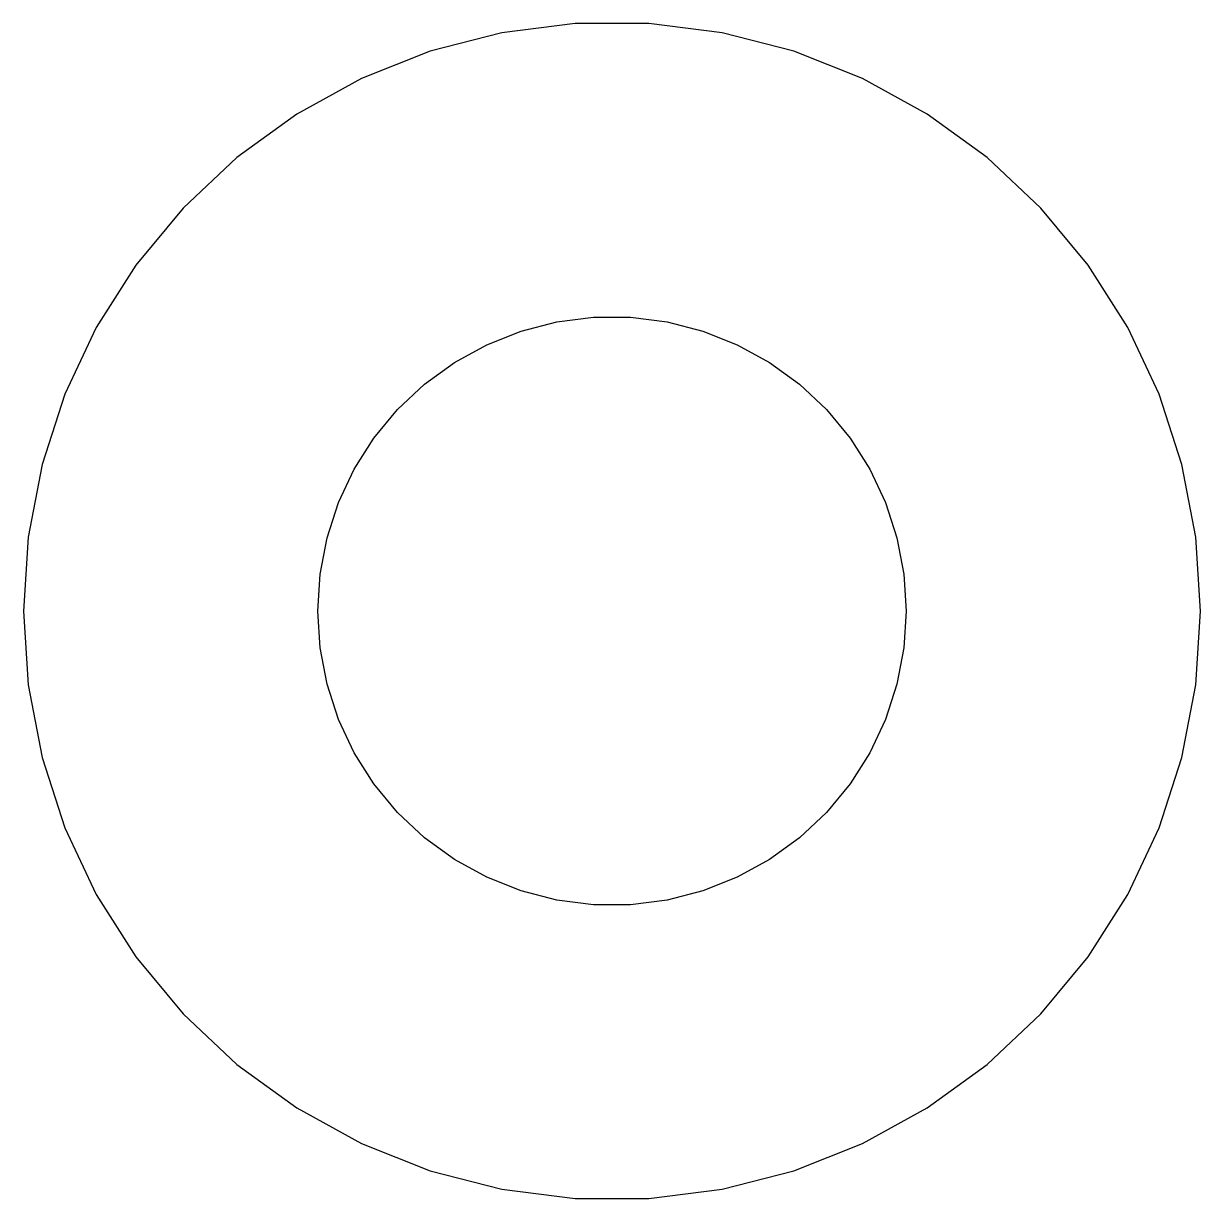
# Model space of a CAD drawing. Header units: metres. Extents: x -7 to 7, y 17 to 31.
import ezdxf

# ---------------------------------------------------------------- set-up
doc = ezdxf.new("R2010")
doc.units = ezdxf.units.M

msp = doc.modelspace()

# ---------------------------------------------------------------- linework, layer by layer
for p, q in [((-0.439529, 30.9862), (-1.31166, 30.876)), ((0.439529, 30.9862), (-0.439529, 30.9862)), ((1.31166, 30.876), (0.439529, 30.9862)), ((-1.31166, 30.876), (-2.16312, 30.6574)), ((2.16312, 30.6574), (1.31166, 30.876)), ((-2.16312, 30.6574), (-2.98045, 30.3338)), ((2.98045, 30.3338), (2.16312, 30.6574)), ((-2.98045, 30.3338), (-3.75078, 29.9103)), ((3.75078, 29.9103), (2.98045, 30.3338)), ((-3.75078, 29.9103), (-4.46196, 29.3936)), ((4.46196, 29.3936), (3.75078, 29.9103)), ((-4.46196, 29.3936), (-5.10277, 28.7918)), ((5.10277, 28.7918), (4.46196, 29.3936)), ((-5.10277, 28.7918), (-5.66312, 28.1145)), ((5.66312, 28.1145), (5.10277, 28.7918)), ((-5.66312, 28.1145), (-6.13414, 27.3723)), ((6.13414, 27.3723), (5.66312, 28.1145)), ((-0.655823, 27.438), (-0.219757, 27.4931)), ((-0.219757, 27.4931), (0.219757, 27.4931)), ((0.219757, 27.4931), (0.655823, 27.438)), ((-6.13414, 27.3723), (-6.50842, 26.5769)), ((-1.49022, 27.1669), (-1.08156, 27.3287)), ((-1.08156, 27.3287), (-0.655823, 27.438)), ((0.655823, 27.438), (1.08156, 27.3287)), ((1.08156, 27.3287), (1.49022, 27.1669)), ((6.50842, 26.5769), (6.13414, 27.3723)), ((-1.87538, 26.9551), (-1.49022, 27.1669)), ((1.49022, 27.1669), (1.87538, 26.9551)), ((-2.23097, 26.6968), (-1.87538, 26.9551)), ((1.87538, 26.9551), (2.23097, 26.6968)), ((-2.55138, 26.3959), (-2.23097, 26.6968)), ((2.23097, 26.6968), (2.55138, 26.3959)), ((-6.50842, 26.5769), (-6.78008, 25.7408)), ((6.78008, 25.7408), (6.50842, 26.5769)), ((-2.83156, 26.0572), (-2.55138, 26.3959)), ((2.55138, 26.3959), (2.83156, 26.0572)), ((-3.06706, 25.6861), (-2.83156, 26.0572)), ((2.83156, 26.0572), (3.06706, 25.6861)), ((-6.78008, 25.7408), (-6.94479, 24.8773)), ((-3.25421, 25.2884), (-3.06706, 25.6861)), ((3.06706, 25.6861), (3.25421, 25.2884)), ((6.94479, 24.8773), (6.78008, 25.7408)), ((-3.39003, 24.8704), (-3.25421, 25.2884)), ((3.25421, 25.2884), (3.39003, 24.8704)), ((-6.94479, 24.8773), (-7, 24)), ((-3.4724, 24.4387), (-3.39003, 24.8704)), ((3.39003, 24.8704), (3.4724, 24.4387)), ((7, 24), (6.94479, 24.8773)), ((-3.5, 24), (-3.4724, 24.4387)), ((3.4724, 24.4387), (3.5, 24)), ((-7, 24), (-6.94479, 23.1227)), ((-3.4724, 23.5613), (-3.5, 24)), ((3.5, 24), (3.4724, 23.5613)), ((6.94479, 23.1227), (7, 24)), ((-3.39003, 23.1296), (-3.4724, 23.5613)), ((3.4724, 23.5613), (3.39003, 23.1296)), ((-6.94479, 23.1227), (-6.78008, 22.2592)), ((-3.25421, 22.7116), (-3.39003, 23.1296)), ((3.39003, 23.1296), (3.25421, 22.7116)), ((6.78008, 22.2592), (6.94479, 23.1227)), ((-3.06706, 22.3139), (-3.25421, 22.7116)), ((3.25421, 22.7116), (3.06706, 22.3139)), ((-2.83156, 21.9428), (-3.06706, 22.3139)), ((3.06706, 22.3139), (2.83156, 21.9428)), ((-6.78008, 22.2592), (-6.50842, 21.4231)), ((6.50842, 21.4231), (6.78008, 22.2592)), ((-2.55138, 21.6041), (-2.83156, 21.9428)), ((2.83156, 21.9428), (2.55138, 21.6041)), ((-2.23097, 21.3032), (-2.55138, 21.6041)), ((2.55138, 21.6041), (2.23097, 21.3032)), ((-6.50842, 21.4231), (-6.13414, 20.6277)), ((6.13414, 20.6277), (6.50842, 21.4231)), ((-1.87538, 21.0449), (-2.23097, 21.3032)), ((2.23097, 21.3032), (1.87538, 21.0449)), ((-1.49022, 20.8331), (-1.87538, 21.0449)), ((1.87538, 21.0449), (1.49022, 20.8331)), ((-1.08156, 20.6713), (-1.49022, 20.8331)), ((1.49022, 20.8331), (1.08156, 20.6713)), ((-6.13414, 20.6277), (-5.66312, 19.8855)), ((-0.655823, 20.562), (-1.08156, 20.6713)), ((1.08156, 20.6713), (0.655823, 20.562)), ((5.66312, 19.8855), (6.13414, 20.6277)), ((-0.219757, 20.5069), (-0.655823, 20.562)), ((0.219757, 20.5069), (-0.219757, 20.5069)), ((0.655823, 20.562), (0.219757, 20.5069)), ((-5.66312, 19.8855), (-5.10277, 19.2082)), ((5.10277, 19.2082), (5.66312, 19.8855)), ((-5.10277, 19.2082), (-4.46196, 18.6064)), ((4.46196, 18.6064), (5.10277, 19.2082)), ((-4.46196, 18.6064), (-3.75078, 18.0897)), ((3.75078, 18.0897), (4.46196, 18.6064)), ((-3.75078, 18.0897), (-2.98045, 17.6662)), ((2.98045, 17.6662), (3.75078, 18.0897)), ((-2.98045, 17.6662), (-2.16312, 17.3426)), ((2.16312, 17.3426), (2.98045, 17.6662)), ((-2.16312, 17.3426), (-1.31166, 17.124)), ((1.31166, 17.124), (2.16312, 17.3426)), ((-1.31166, 17.124), (-0.439529, 17.0138)), ((0.439529, 17.0138), (1.31166, 17.124)), ((-0.439529, 17.0138), (0.439529, 17.0138))]:
    msp.add_line(p, q)

doc.saveas('drawing.dxf')
